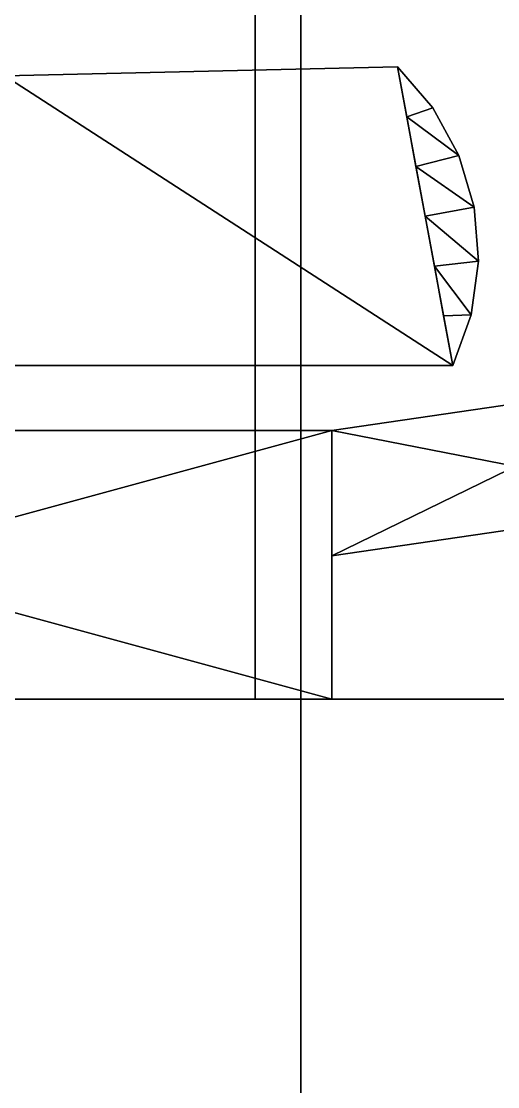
# Model space of a CAD drawing. Extents: x 0 to 2775, y -2341 to 0.
# Drawn here: x 687.74 to 708.64, y -2150 to -2103.27 of the extents above; entities that cross this region are included whole.
import ezdxf

# ---------------------------------------------------------------- set-up
doc = ezdxf.new("R2010")
doc.units = 0
for name, color, linetype in [('LAYER0', 7, 'CONTINUOUS'), ('LAYER135', 253, 'CONTINUOUS'), ('LAYER136', 253, 'CONTINUOUS'), ('LAYER138', 253, 'CONTINUOUS'), ('LAYER139', 253, 'CONTINUOUS'), ('LAYER141', 253, 'CONTINUOUS'), ('LAYER142', 253, 'CONTINUOUS'), ('LAYER144', 253, 'CONTINUOUS'), ('LAYER145', 253, 'CONTINUOUS'), ('LAYER147', 253, 'CONTINUOUS'), ('LAYER148', 253, 'CONTINUOUS'), ('LAYER378', 7, 'CONTINUOUS'), ('LAYER5', 7, 'CONTINUOUS'), ('LAYER54', 7, 'CONTINUOUS'), ('LAYER7', 7, 'CONTINUOUS'), ('LAYER8', 7, 'CONTINUOUS')]:
    doc.layers.add(name, color=color, linetype=linetype)

msp = doc.modelspace()

# ---------------------------------------------------------------- linework, layer by layer
at = {"layer": 'LAYER0', "invisible_edges": 1}
for points in [[(2775, 0), (18, -2341), (18, 0), (2775, 0)], [(18, -2341), (2775, 0), (2775, -2341), (18, -2341)], [(2775, -2341, 5), (18, 0, 5), (18, -2341, 5), (2775, -2341, 5)], [(18, 0, 5), (2775, -2341, 5), (2775, 0, 5), (18, 0, 5)]]:
    msp.add_3dface(points, dxfattribs=at)
at = {"layer": 'LAYER135'}
for points in [[(706.6659, -2118.375, 194.7), (704.2454, -2105.275, 194.7), (687.011, -2105.666, 194.7), (706.6659, -2118.375, 194.7)], [(687.011, -2105.666, 194.7), (704.2454, -2105.275, 194.7), (704.2454, -2105.275, 181.3), (687.011, -2105.666, 194.7)], [(687.011, -2105.666, 181.3), (687.011, -2105.666, 194.7), (704.2454, -2105.275, 181.3), (687.011, -2105.666, 181.3)], [(706.6659, -2118.375, 181.3), (687.011, -2105.666, 181.3), (704.2454, -2105.275, 181.3), (706.6659, -2118.375, 181.3)], [(687.011, -2118.375, 194.7), (706.6659, -2118.375, 194.7), (687.011, -2105.666, 194.7), (687.011, -2118.375, 194.7)], [(687.011, -2118.375, 181.3), (687.011, -2105.666, 181.3), (706.6659, -2118.375, 181.3), (687.011, -2118.375, 181.3)], [(704.2454, -2105.275, 194.7), (705.7975, -2107.07, 194.7), (705.7975, -2107.07, 181.3), (704.2454, -2105.275, 194.7)], [(704.2454, -2105.275, 181.3), (704.2454, -2105.275, 194.7), (705.7975, -2107.07, 181.3), (704.2454, -2105.275, 181.3)], [(704.2454, -2105.275, 194.7), (704.6488, -2107.458, 194.7), (705.7975, -2107.07, 194.7), (704.2454, -2105.275, 194.7)], [(704.2454, -2105.275, 181.3), (705.7975, -2107.07, 181.3), (704.6488, -2107.458, 181.3), (704.2454, -2105.275, 181.3)], [(705.7975, -2107.07, 194.7), (704.6488, -2107.458, 194.7), (706.9369, -2109.152, 194.7), (705.7975, -2107.07, 194.7)], [(705.7975, -2107.07, 181.3), (706.9369, -2109.152, 181.3), (704.6488, -2107.458, 181.3), (705.7975, -2107.07, 181.3)], [(705.7975, -2107.07, 194.7), (706.9369, -2109.152, 194.7), (706.9369, -2109.152, 181.3), (705.7975, -2107.07, 194.7)], [(705.7975, -2107.07, 181.3), (705.7975, -2107.07, 194.7), (706.9369, -2109.152, 181.3), (705.7975, -2107.07, 181.3)], [(704.6488, -2107.458, 194.7), (705.0522, -2109.642, 194.7), (706.9369, -2109.152, 194.7), (704.6488, -2107.458, 194.7)], [(704.6488, -2107.458, 181.3), (706.9369, -2109.152, 181.3), (705.0522, -2109.642, 181.3), (704.6488, -2107.458, 181.3)], [(706.9369, -2109.152, 194.7), (705.0522, -2109.642, 194.7), (707.6127, -2111.426, 194.7), (706.9369, -2109.152, 194.7)], [(706.9369, -2109.152, 181.3), (707.6127, -2111.426, 181.3), (705.0522, -2109.642, 181.3), (706.9369, -2109.152, 181.3)], [(706.9369, -2109.152, 194.7), (707.6127, -2111.426, 194.7), (707.6127, -2111.426, 181.3), (706.9369, -2109.152, 194.7)], [(706.9369, -2109.152, 181.3), (706.9369, -2109.152, 194.7), (707.6127, -2111.426, 181.3), (706.9369, -2109.152, 181.3)], [(705.0522, -2109.642, 194.7), (705.4557, -2111.825, 194.7), (707.6127, -2111.426, 194.7), (705.0522, -2109.642, 194.7)], [(705.0522, -2109.642, 181.3), (707.6127, -2111.426, 181.3), (705.4557, -2111.825, 181.3), (705.0522, -2109.642, 181.3)], [(707.6127, -2111.426, 194.7), (705.4557, -2111.825, 194.7), (707.7944, -2113.792, 194.7), (707.6127, -2111.426, 194.7)], [(707.6127, -2111.426, 181.3), (707.7944, -2113.792, 181.3), (705.4557, -2111.825, 181.3), (707.6127, -2111.426, 181.3)], [(707.6127, -2111.426, 194.7), (707.7944, -2113.792, 194.7), (707.7944, -2113.792, 181.3), (707.6127, -2111.426, 194.7)], [(707.6127, -2111.426, 181.3), (707.6127, -2111.426, 194.7), (707.7944, -2113.792, 181.3), (707.6127, -2111.426, 181.3)], [(705.4557, -2111.825, 194.7), (705.8591, -2114.008, 194.7), (707.7944, -2113.792, 194.7), (705.4557, -2111.825, 194.7)], [(705.4557, -2111.825, 181.3), (707.7944, -2113.792, 181.3), (705.8591, -2114.008, 181.3), (705.4557, -2111.825, 181.3)], [(707.7944, -2113.792, 194.7), (705.8591, -2114.008, 194.7), (707.474, -2116.144, 194.7), (707.7944, -2113.792, 194.7)], [(707.7944, -2113.792, 181.3), (707.474, -2116.144, 181.3), (705.8591, -2114.008, 181.3), (707.7944, -2113.792, 181.3)], [(705.8591, -2114.008, 194.7), (706.2625, -2116.192, 194.7), (707.474, -2116.144, 194.7), (705.8591, -2114.008, 194.7)], [(705.8591, -2114.008, 181.3), (707.474, -2116.144, 181.3), (706.2625, -2116.192, 181.3), (705.8591, -2114.008, 181.3)], [(707.7944, -2113.792, 194.7), (707.474, -2116.144, 194.7), (707.474, -2116.144, 181.3), (707.7944, -2113.792, 194.7)], [(707.7944, -2113.792, 181.3), (707.7944, -2113.792, 194.7), (707.474, -2116.144, 181.3), (707.7944, -2113.792, 181.3)], [(707.474, -2116.144, 194.7), (706.2625, -2116.192, 194.7), (706.6659, -2118.375, 194.7), (707.474, -2116.144, 194.7)], [(707.474, -2116.144, 181.3), (706.6659, -2118.375, 181.3), (706.2625, -2116.192, 181.3), (707.474, -2116.144, 181.3)], [(707.474, -2116.144, 194.7), (706.6659, -2118.375, 194.7), (706.6659, -2118.375, 181.3), (707.474, -2116.144, 194.7)], [(707.474, -2116.144, 181.3), (707.474, -2116.144, 194.7), (706.6659, -2118.375, 181.3), (707.474, -2116.144, 181.3)], [(706.6659, -2118.375, 194.7), (687.011, -2118.375, 181.3), (706.6659, -2118.375, 181.3), (706.6659, -2118.375, 194.7)], [(687.011, -2118.375, 194.7), (687.011, -2118.375, 181.3), (706.6659, -2118.375, 194.7), (687.011, -2118.375, 194.7)]]:
    msp.add_3dface(points, dxfattribs=at)
at = {"layer": 'LAYER136'}
for points in [[(701.3636, -2126.717, 182), (717.4596, -2118.864, 182), (717.4596, -2124.361, 182), (701.3636, -2126.717, 182)], [(701.3636, -2121.22, 182), (717.4596, -2118.864, 182), (701.3636, -2126.717, 182), (701.3636, -2121.22, 182)], [(717.4596, -2118.864, 194), (701.3636, -2121.22, 194), (717.4596, -2124.361, 194), (717.4596, -2118.864, 194)], [(701.3636, -2121.22, 182), (717.4596, -2118.864, 194), (717.4596, -2118.864, 182), (701.3636, -2121.22, 182)], [(701.3636, -2121.22, 194), (717.4596, -2118.864, 194), (701.3636, -2121.22, 182), (701.3636, -2121.22, 194)], [(658.1428, -2133, 182), (701.3636, -2121.22, 182), (701.3636, -2133, 182), (658.1428, -2133, 182)], [(658.1428, -2121.22, 182), (701.3636, -2121.22, 182), (658.1428, -2133, 182), (658.1428, -2121.22, 182)], [(701.3636, -2133, 194), (658.1428, -2121.22, 194), (658.1428, -2133, 194), (701.3636, -2133, 194)], [(701.3636, -2121.22, 194), (658.1428, -2121.22, 194), (701.3636, -2133, 194), (701.3636, -2121.22, 194)], [(658.1428, -2121.22, 182), (701.3636, -2121.22, 194), (701.3636, -2121.22, 182), (658.1428, -2121.22, 182)], [(658.1428, -2121.22, 194), (701.3636, -2121.22, 194), (658.1428, -2121.22, 182), (658.1428, -2121.22, 194)], [(717.4596, -2124.361, 194), (701.3636, -2121.22, 194), (701.3636, -2126.717, 194), (717.4596, -2124.361, 194)]]:
    msp.add_3dface(points, dxfattribs=at)
at = {"layer": 'LAYER138'}
for points in [[(706.6659, -2118.375, 738.2), (704.2454, -2105.275, 738.2), (687.011, -2105.666, 738.2), (706.6659, -2118.375, 738.2)], [(687.011, -2105.666, 738.2), (704.2454, -2105.275, 738.2), (704.2454, -2105.275, 724.8), (687.011, -2105.666, 738.2)], [(687.011, -2105.666, 724.8), (687.011, -2105.666, 738.2), (704.2454, -2105.275, 724.8), (687.011, -2105.666, 724.8)], [(706.6659, -2118.375, 724.8), (687.011, -2105.666, 724.8), (704.2454, -2105.275, 724.8), (706.6659, -2118.375, 724.8)], [(687.011, -2118.375, 738.2), (706.6659, -2118.375, 738.2), (687.011, -2105.666, 738.2), (687.011, -2118.375, 738.2)], [(687.011, -2118.375, 724.8), (687.011, -2105.666, 724.8), (706.6659, -2118.375, 724.8), (687.011, -2118.375, 724.8)], [(704.2454, -2105.275, 738.2), (705.7975, -2107.07, 738.2), (705.7975, -2107.07, 724.8), (704.2454, -2105.275, 738.2)], [(704.2454, -2105.275, 724.8), (704.2454, -2105.275, 738.2), (705.7975, -2107.07, 724.8), (704.2454, -2105.275, 724.8)], [(704.2454, -2105.275, 738.2), (704.6488, -2107.458, 738.2), (705.7975, -2107.07, 738.2), (704.2454, -2105.275, 738.2)], [(704.2454, -2105.275, 724.8), (705.7975, -2107.07, 724.8), (704.6488, -2107.458, 724.8), (704.2454, -2105.275, 724.8)], [(705.7975, -2107.07, 738.2), (704.6488, -2107.458, 738.2), (706.9369, -2109.152, 738.2), (705.7975, -2107.07, 738.2)], [(705.7975, -2107.07, 724.8), (706.9369, -2109.152, 724.8), (704.6488, -2107.458, 724.8), (705.7975, -2107.07, 724.8)], [(705.7975, -2107.07, 738.2), (706.9369, -2109.152, 738.2), (706.9369, -2109.152, 724.8), (705.7975, -2107.07, 738.2)], [(705.7975, -2107.07, 724.8), (705.7975, -2107.07, 738.2), (706.9369, -2109.152, 724.8), (705.7975, -2107.07, 724.8)], [(704.6488, -2107.458, 738.2), (705.0522, -2109.642, 738.2), (706.9369, -2109.152, 738.2), (704.6488, -2107.458, 738.2)], [(704.6488, -2107.458, 724.8), (706.9369, -2109.152, 724.8), (705.0522, -2109.642, 724.8), (704.6488, -2107.458, 724.8)], [(706.9369, -2109.152, 738.2), (705.0522, -2109.642, 738.2), (707.6127, -2111.426, 738.2), (706.9369, -2109.152, 738.2)], [(706.9369, -2109.152, 724.8), (707.6127, -2111.426, 724.8), (705.0522, -2109.642, 724.8), (706.9369, -2109.152, 724.8)], [(706.9369, -2109.152, 738.2), (707.6127, -2111.426, 738.2), (707.6127, -2111.426, 724.8), (706.9369, -2109.152, 738.2)], [(706.9369, -2109.152, 724.8), (706.9369, -2109.152, 738.2), (707.6127, -2111.426, 724.8), (706.9369, -2109.152, 724.8)], [(705.0522, -2109.642, 738.2), (705.4557, -2111.825, 738.2), (707.6127, -2111.426, 738.2), (705.0522, -2109.642, 738.2)], [(705.0522, -2109.642, 724.8), (707.6127, -2111.426, 724.8), (705.4557, -2111.825, 724.8), (705.0522, -2109.642, 724.8)], [(707.6127, -2111.426, 738.2), (705.4557, -2111.825, 738.2), (707.7944, -2113.792, 738.2), (707.6127, -2111.426, 738.2)], [(707.6127, -2111.426, 724.8), (707.7944, -2113.792, 724.8), (705.4557, -2111.825, 724.8), (707.6127, -2111.426, 724.8)], [(707.6127, -2111.426, 738.2), (707.7944, -2113.792, 738.2), (707.7944, -2113.792, 724.8), (707.6127, -2111.426, 738.2)], [(707.6127, -2111.426, 724.8), (707.6127, -2111.426, 738.2), (707.7944, -2113.792, 724.8), (707.6127, -2111.426, 724.8)], [(705.4557, -2111.825, 738.2), (705.8591, -2114.008, 738.2), (707.7944, -2113.792, 738.2), (705.4557, -2111.825, 738.2)], [(705.4557, -2111.825, 724.8), (707.7944, -2113.792, 724.8), (705.8591, -2114.008, 724.8), (705.4557, -2111.825, 724.8)], [(707.7944, -2113.792, 738.2), (705.8591, -2114.008, 738.2), (707.474, -2116.144, 738.2), (707.7944, -2113.792, 738.2)], [(707.7944, -2113.792, 724.8), (707.474, -2116.144, 724.8), (705.8591, -2114.008, 724.8), (707.7944, -2113.792, 724.8)], [(705.8591, -2114.008, 738.2), (706.2625, -2116.192, 738.2), (707.474, -2116.144, 738.2), (705.8591, -2114.008, 738.2)], [(705.8591, -2114.008, 724.8), (707.474, -2116.144, 724.8), (706.2625, -2116.192, 724.8), (705.8591, -2114.008, 724.8)], [(707.7944, -2113.792, 738.2), (707.474, -2116.144, 738.2), (707.474, -2116.144, 724.8), (707.7944, -2113.792, 738.2)], [(707.7944, -2113.792, 724.8), (707.7944, -2113.792, 738.2), (707.474, -2116.144, 724.8), (707.7944, -2113.792, 724.8)], [(707.474, -2116.144, 738.2), (706.2625, -2116.192, 738.2), (706.6659, -2118.375, 738.2), (707.474, -2116.144, 738.2)], [(707.474, -2116.144, 724.8), (706.6659, -2118.375, 724.8), (706.2625, -2116.192, 724.8), (707.474, -2116.144, 724.8)], [(707.474, -2116.144, 738.2), (706.6659, -2118.375, 738.2), (706.6659, -2118.375, 724.8), (707.474, -2116.144, 738.2)], [(707.474, -2116.144, 724.8), (707.474, -2116.144, 738.2), (706.6659, -2118.375, 724.8), (707.474, -2116.144, 724.8)], [(706.6659, -2118.375, 738.2), (687.011, -2118.375, 724.8), (706.6659, -2118.375, 724.8), (706.6659, -2118.375, 738.2)], [(687.011, -2118.375, 738.2), (687.011, -2118.375, 724.8), (706.6659, -2118.375, 738.2), (687.011, -2118.375, 738.2)]]:
    msp.add_3dface(points, dxfattribs=at)
at = {"layer": 'LAYER139'}
for points in [[(701.3636, -2126.717, 725.5), (717.4596, -2118.864, 725.5), (717.4596, -2124.361, 725.5), (701.3636, -2126.717, 725.5)], [(701.3636, -2121.22, 725.5), (717.4596, -2118.864, 725.5), (701.3636, -2126.717, 725.5), (701.3636, -2121.22, 725.5)], [(717.4596, -2118.864, 737.5), (701.3636, -2121.22, 737.5), (717.4596, -2124.361, 737.5), (717.4596, -2118.864, 737.5)], [(701.3636, -2121.22, 725.5), (717.4596, -2118.864, 737.5), (717.4596, -2118.864, 725.5), (701.3636, -2121.22, 725.5)], [(701.3636, -2121.22, 737.5), (717.4596, -2118.864, 737.5), (701.3636, -2121.22, 725.5), (701.3636, -2121.22, 737.5)], [(658.1428, -2133, 725.5), (701.3636, -2121.22, 725.5), (701.3636, -2133, 725.5), (658.1428, -2133, 725.5)], [(658.1428, -2121.22, 725.5), (701.3636, -2121.22, 725.5), (658.1428, -2133, 725.5), (658.1428, -2121.22, 725.5)], [(701.3636, -2133, 737.5), (658.1428, -2121.22, 737.5), (658.1428, -2133, 737.5), (701.3636, -2133, 737.5)], [(701.3636, -2121.22, 737.5), (658.1428, -2121.22, 737.5), (701.3636, -2133, 737.5), (701.3636, -2121.22, 737.5)], [(658.1428, -2121.22, 725.5), (701.3636, -2121.22, 737.5), (701.3636, -2121.22, 725.5), (658.1428, -2121.22, 725.5)], [(658.1428, -2121.22, 737.5), (701.3636, -2121.22, 737.5), (658.1428, -2121.22, 725.5), (658.1428, -2121.22, 737.5)], [(717.4596, -2124.361, 737.5), (701.3636, -2121.22, 737.5), (701.3636, -2126.717, 737.5), (717.4596, -2124.361, 737.5)]]:
    msp.add_3dface(points, dxfattribs=at)
at = {"layer": 'LAYER141'}
for points in [[(706.6659, -2118.375, 1281.7), (704.2454, -2105.275, 1281.7), (687.011, -2105.666, 1281.7), (706.6659, -2118.375, 1281.7)], [(687.011, -2105.666, 1281.7), (704.2454, -2105.275, 1281.7), (704.2454, -2105.275, 1268.3), (687.011, -2105.666, 1281.7)], [(687.011, -2105.666, 1268.3), (687.011, -2105.666, 1281.7), (704.2454, -2105.275, 1268.3), (687.011, -2105.666, 1268.3)], [(706.6659, -2118.375, 1268.3), (687.011, -2105.666, 1268.3), (704.2454, -2105.275, 1268.3), (706.6659, -2118.375, 1268.3)], [(687.011, -2118.375, 1281.7), (706.6659, -2118.375, 1281.7), (687.011, -2105.666, 1281.7), (687.011, -2118.375, 1281.7)], [(687.011, -2118.375, 1268.3), (687.011, -2105.666, 1268.3), (706.6659, -2118.375, 1268.3), (687.011, -2118.375, 1268.3)], [(704.2454, -2105.275, 1281.7), (705.7975, -2107.07, 1281.7), (705.7975, -2107.07, 1268.3), (704.2454, -2105.275, 1281.7)], [(704.2454, -2105.275, 1268.3), (704.2454, -2105.275, 1281.7), (705.7975, -2107.07, 1268.3), (704.2454, -2105.275, 1268.3)], [(704.2454, -2105.275, 1281.7), (704.6488, -2107.458, 1281.7), (705.7975, -2107.07, 1281.7), (704.2454, -2105.275, 1281.7)], [(704.2454, -2105.275, 1268.3), (705.7975, -2107.07, 1268.3), (704.6488, -2107.458, 1268.3), (704.2454, -2105.275, 1268.3)], [(705.7975, -2107.07, 1281.7), (704.6488, -2107.458, 1281.7), (706.9369, -2109.152, 1281.7), (705.7975, -2107.07, 1281.7)], [(705.7975, -2107.07, 1268.3), (706.9369, -2109.152, 1268.3), (704.6488, -2107.458, 1268.3), (705.7975, -2107.07, 1268.3)], [(705.7975, -2107.07, 1281.7), (706.9369, -2109.152, 1281.7), (706.9369, -2109.152, 1268.3), (705.7975, -2107.07, 1281.7)], [(705.7975, -2107.07, 1268.3), (705.7975, -2107.07, 1281.7), (706.9369, -2109.152, 1268.3), (705.7975, -2107.07, 1268.3)], [(704.6488, -2107.458, 1281.7), (705.0522, -2109.642, 1281.7), (706.9369, -2109.152, 1281.7), (704.6488, -2107.458, 1281.7)], [(704.6488, -2107.458, 1268.3), (706.9369, -2109.152, 1268.3), (705.0522, -2109.642, 1268.3), (704.6488, -2107.458, 1268.3)], [(706.9369, -2109.152, 1281.7), (705.0522, -2109.642, 1281.7), (707.6127, -2111.426, 1281.7), (706.9369, -2109.152, 1281.7)], [(706.9369, -2109.152, 1268.3), (707.6127, -2111.426, 1268.3), (705.0522, -2109.642, 1268.3), (706.9369, -2109.152, 1268.3)], [(706.9369, -2109.152, 1281.7), (707.6127, -2111.426, 1281.7), (707.6127, -2111.426, 1268.3), (706.9369, -2109.152, 1281.7)], [(706.9369, -2109.152, 1268.3), (706.9369, -2109.152, 1281.7), (707.6127, -2111.426, 1268.3), (706.9369, -2109.152, 1268.3)], [(705.0522, -2109.642, 1281.7), (705.4557, -2111.825, 1281.7), (707.6127, -2111.426, 1281.7), (705.0522, -2109.642, 1281.7)], [(705.0522, -2109.642, 1268.3), (707.6127, -2111.426, 1268.3), (705.4557, -2111.825, 1268.3), (705.0522, -2109.642, 1268.3)], [(707.6127, -2111.426, 1281.7), (705.4557, -2111.825, 1281.7), (707.7944, -2113.792, 1281.7), (707.6127, -2111.426, 1281.7)], [(707.6127, -2111.426, 1268.3), (707.7944, -2113.792, 1268.3), (705.4557, -2111.825, 1268.3), (707.6127, -2111.426, 1268.3)], [(707.6127, -2111.426, 1281.7), (707.7944, -2113.792, 1281.7), (707.7944, -2113.792, 1268.3), (707.6127, -2111.426, 1281.7)], [(707.6127, -2111.426, 1268.3), (707.6127, -2111.426, 1281.7), (707.7944, -2113.792, 1268.3), (707.6127, -2111.426, 1268.3)], [(705.4557, -2111.825, 1281.7), (705.8591, -2114.008, 1281.7), (707.7944, -2113.792, 1281.7), (705.4557, -2111.825, 1281.7)], [(705.4557, -2111.825, 1268.3), (707.7944, -2113.792, 1268.3), (705.8591, -2114.008, 1268.3), (705.4557, -2111.825, 1268.3)], [(707.7944, -2113.792, 1281.7), (705.8591, -2114.008, 1281.7), (707.474, -2116.144, 1281.7), (707.7944, -2113.792, 1281.7)], [(707.7944, -2113.792, 1268.3), (707.474, -2116.144, 1268.3), (705.8591, -2114.008, 1268.3), (707.7944, -2113.792, 1268.3)], [(705.8591, -2114.008, 1281.7), (706.2625, -2116.192, 1281.7), (707.474, -2116.144, 1281.7), (705.8591, -2114.008, 1281.7)], [(705.8591, -2114.008, 1268.3), (707.474, -2116.144, 1268.3), (706.2625, -2116.192, 1268.3), (705.8591, -2114.008, 1268.3)], [(707.7944, -2113.792, 1281.7), (707.474, -2116.144, 1281.7), (707.474, -2116.144, 1268.3), (707.7944, -2113.792, 1281.7)], [(707.7944, -2113.792, 1268.3), (707.7944, -2113.792, 1281.7), (707.474, -2116.144, 1268.3), (707.7944, -2113.792, 1268.3)], [(707.474, -2116.144, 1281.7), (706.2625, -2116.192, 1281.7), (706.6659, -2118.375, 1281.7), (707.474, -2116.144, 1281.7)], [(707.474, -2116.144, 1268.3), (706.6659, -2118.375, 1268.3), (706.2625, -2116.192, 1268.3), (707.474, -2116.144, 1268.3)], [(707.474, -2116.144, 1281.7), (706.6659, -2118.375, 1281.7), (706.6659, -2118.375, 1268.3), (707.474, -2116.144, 1281.7)], [(707.474, -2116.144, 1268.3), (707.474, -2116.144, 1281.7), (706.6659, -2118.375, 1268.3), (707.474, -2116.144, 1268.3)], [(706.6659, -2118.375, 1281.7), (687.011, -2118.375, 1268.3), (706.6659, -2118.375, 1268.3), (706.6659, -2118.375, 1281.7)], [(687.011, -2118.375, 1281.7), (687.011, -2118.375, 1268.3), (706.6659, -2118.375, 1281.7), (687.011, -2118.375, 1281.7)]]:
    msp.add_3dface(points, dxfattribs=at)
at = {"layer": 'LAYER142'}
for points in [[(701.3636, -2126.717, 1269), (717.4596, -2118.864, 1269), (717.4596, -2124.361, 1269), (701.3636, -2126.717, 1269)], [(701.3636, -2121.22, 1269), (717.4596, -2118.864, 1269), (701.3636, -2126.717, 1269), (701.3636, -2121.22, 1269)], [(717.4596, -2118.864, 1281), (701.3636, -2121.22, 1281), (717.4596, -2124.361, 1281), (717.4596, -2118.864, 1281)], [(701.3636, -2121.22, 1269), (717.4596, -2118.864, 1281), (717.4596, -2118.864, 1269), (701.3636, -2121.22, 1269)], [(701.3636, -2121.22, 1281), (717.4596, -2118.864, 1281), (701.3636, -2121.22, 1269), (701.3636, -2121.22, 1281)], [(658.1428, -2133, 1269), (701.3636, -2121.22, 1269), (701.3636, -2133, 1269), (658.1428, -2133, 1269)], [(658.1428, -2121.22, 1269), (701.3636, -2121.22, 1269), (658.1428, -2133, 1269), (658.1428, -2121.22, 1269)], [(701.3636, -2133, 1281), (658.1428, -2121.22, 1281), (658.1428, -2133, 1281), (701.3636, -2133, 1281)], [(701.3636, -2121.22, 1281), (658.1428, -2121.22, 1281), (701.3636, -2133, 1281), (701.3636, -2121.22, 1281)], [(658.1428, -2121.22, 1269), (701.3636, -2121.22, 1281), (701.3636, -2121.22, 1269), (658.1428, -2121.22, 1269)], [(658.1428, -2121.22, 1281), (701.3636, -2121.22, 1281), (658.1428, -2121.22, 1269), (658.1428, -2121.22, 1281)], [(717.4596, -2124.361, 1281), (701.3636, -2121.22, 1281), (701.3636, -2126.717, 1281), (717.4596, -2124.361, 1281)]]:
    msp.add_3dface(points, dxfattribs=at)
at = {"layer": 'LAYER144'}
for points in [[(706.6659, -2118.375, 1825.2), (704.2454, -2105.275, 1825.2), (687.011, -2105.666, 1825.2), (706.6659, -2118.375, 1825.2)], [(687.011, -2105.666, 1825.2), (704.2454, -2105.275, 1825.2), (704.2454, -2105.275, 1811.8), (687.011, -2105.666, 1825.2)], [(687.011, -2105.666, 1811.8), (687.011, -2105.666, 1825.2), (704.2454, -2105.275, 1811.8), (687.011, -2105.666, 1811.8)], [(706.6659, -2118.375, 1811.8), (687.011, -2105.666, 1811.8), (704.2454, -2105.275, 1811.8), (706.6659, -2118.375, 1811.8)], [(687.011, -2118.375, 1825.2), (706.6659, -2118.375, 1825.2), (687.011, -2105.666, 1825.2), (687.011, -2118.375, 1825.2)], [(687.011, -2118.375, 1811.8), (687.011, -2105.666, 1811.8), (706.6659, -2118.375, 1811.8), (687.011, -2118.375, 1811.8)], [(704.2454, -2105.275, 1825.2), (705.7975, -2107.07, 1825.2), (705.7975, -2107.07, 1811.8), (704.2454, -2105.275, 1825.2)], [(704.2454, -2105.275, 1811.8), (704.2454, -2105.275, 1825.2), (705.7975, -2107.07, 1811.8), (704.2454, -2105.275, 1811.8)], [(704.2454, -2105.275, 1825.2), (704.6488, -2107.458, 1825.2), (705.7975, -2107.07, 1825.2), (704.2454, -2105.275, 1825.2)], [(704.2454, -2105.275, 1811.8), (705.7975, -2107.07, 1811.8), (704.6488, -2107.458, 1811.8), (704.2454, -2105.275, 1811.8)], [(705.7975, -2107.07, 1825.2), (704.6488, -2107.458, 1825.2), (706.9369, -2109.152, 1825.2), (705.7975, -2107.07, 1825.2)], [(705.7975, -2107.07, 1811.8), (706.9369, -2109.152, 1811.8), (704.6488, -2107.458, 1811.8), (705.7975, -2107.07, 1811.8)], [(705.7975, -2107.07, 1825.2), (706.9369, -2109.152, 1825.2), (706.9369, -2109.152, 1811.8), (705.7975, -2107.07, 1825.2)], [(705.7975, -2107.07, 1811.8), (705.7975, -2107.07, 1825.2), (706.9369, -2109.152, 1811.8), (705.7975, -2107.07, 1811.8)], [(704.6488, -2107.458, 1825.2), (705.0522, -2109.642, 1825.2), (706.9369, -2109.152, 1825.2), (704.6488, -2107.458, 1825.2)], [(704.6488, -2107.458, 1811.8), (706.9369, -2109.152, 1811.8), (705.0522, -2109.642, 1811.8), (704.6488, -2107.458, 1811.8)], [(706.9369, -2109.152, 1825.2), (705.0522, -2109.642, 1825.2), (707.6127, -2111.426, 1825.2), (706.9369, -2109.152, 1825.2)], [(706.9369, -2109.152, 1811.8), (707.6127, -2111.426, 1811.8), (705.0522, -2109.642, 1811.8), (706.9369, -2109.152, 1811.8)], [(706.9369, -2109.152, 1825.2), (707.6127, -2111.426, 1825.2), (707.6127, -2111.426, 1811.8), (706.9369, -2109.152, 1825.2)], [(706.9369, -2109.152, 1811.8), (706.9369, -2109.152, 1825.2), (707.6127, -2111.426, 1811.8), (706.9369, -2109.152, 1811.8)], [(705.0522, -2109.642, 1825.2), (705.4557, -2111.825, 1825.2), (707.6127, -2111.426, 1825.2), (705.0522, -2109.642, 1825.2)], [(705.0522, -2109.642, 1811.8), (707.6127, -2111.426, 1811.8), (705.4557, -2111.825, 1811.8), (705.0522, -2109.642, 1811.8)], [(707.6127, -2111.426, 1825.2), (705.4557, -2111.825, 1825.2), (707.7944, -2113.792, 1825.2), (707.6127, -2111.426, 1825.2)], [(707.6127, -2111.426, 1811.8), (707.7944, -2113.792, 1811.8), (705.4557, -2111.825, 1811.8), (707.6127, -2111.426, 1811.8)], [(707.6127, -2111.426, 1825.2), (707.7944, -2113.792, 1825.2), (707.7944, -2113.792, 1811.8), (707.6127, -2111.426, 1825.2)], [(707.6127, -2111.426, 1811.8), (707.6127, -2111.426, 1825.2), (707.7944, -2113.792, 1811.8), (707.6127, -2111.426, 1811.8)], [(705.4557, -2111.825, 1825.2), (705.8591, -2114.008, 1825.2), (707.7944, -2113.792, 1825.2), (705.4557, -2111.825, 1825.2)], [(705.4557, -2111.825, 1811.8), (707.7944, -2113.792, 1811.8), (705.8591, -2114.008, 1811.8), (705.4557, -2111.825, 1811.8)], [(707.7944, -2113.792, 1825.2), (705.8591, -2114.008, 1825.2), (707.474, -2116.144, 1825.2), (707.7944, -2113.792, 1825.2)], [(707.7944, -2113.792, 1811.8), (707.474, -2116.144, 1811.8), (705.8591, -2114.008, 1811.8), (707.7944, -2113.792, 1811.8)], [(705.8591, -2114.008, 1825.2), (706.2625, -2116.192, 1825.2), (707.474, -2116.144, 1825.2), (705.8591, -2114.008, 1825.2)], [(705.8591, -2114.008, 1811.8), (707.474, -2116.144, 1811.8), (706.2625, -2116.192, 1811.8), (705.8591, -2114.008, 1811.8)], [(707.7944, -2113.792, 1825.2), (707.474, -2116.144, 1825.2), (707.474, -2116.144, 1811.8), (707.7944, -2113.792, 1825.2)], [(707.7944, -2113.792, 1811.8), (707.7944, -2113.792, 1825.2), (707.474, -2116.144, 1811.8), (707.7944, -2113.792, 1811.8)], [(707.474, -2116.144, 1825.2), (706.2625, -2116.192, 1825.2), (706.6659, -2118.375, 1825.2), (707.474, -2116.144, 1825.2)], [(707.474, -2116.144, 1811.8), (706.6659, -2118.375, 1811.8), (706.2625, -2116.192, 1811.8), (707.474, -2116.144, 1811.8)], [(707.474, -2116.144, 1825.2), (706.6659, -2118.375, 1825.2), (706.6659, -2118.375, 1811.8), (707.474, -2116.144, 1825.2)], [(707.474, -2116.144, 1811.8), (707.474, -2116.144, 1825.2), (706.6659, -2118.375, 1811.8), (707.474, -2116.144, 1811.8)], [(706.6659, -2118.375, 1825.2), (687.011, -2118.375, 1811.8), (706.6659, -2118.375, 1811.8), (706.6659, -2118.375, 1825.2)], [(687.011, -2118.375, 1825.2), (687.011, -2118.375, 1811.8), (706.6659, -2118.375, 1825.2), (687.011, -2118.375, 1825.2)]]:
    msp.add_3dface(points, dxfattribs=at)
at = {"layer": 'LAYER145'}
for points in [[(701.3636, -2126.717, 1812.5), (717.4596, -2118.864, 1812.5), (717.4596, -2124.361, 1812.5), (701.3636, -2126.717, 1812.5)], [(701.3636, -2121.22, 1812.5), (717.4596, -2118.864, 1812.5), (701.3636, -2126.717, 1812.5), (701.3636, -2121.22, 1812.5)], [(717.4596, -2118.864, 1824.5), (701.3636, -2121.22, 1824.5), (717.4596, -2124.361, 1824.5), (717.4596, -2118.864, 1824.5)], [(701.3636, -2121.22, 1812.5), (717.4596, -2118.864, 1824.5), (717.4596, -2118.864, 1812.5), (701.3636, -2121.22, 1812.5)], [(701.3636, -2121.22, 1824.5), (717.4596, -2118.864, 1824.5), (701.3636, -2121.22, 1812.5), (701.3636, -2121.22, 1824.5)], [(658.1428, -2133, 1812.5), (701.3636, -2121.22, 1812.5), (701.3636, -2133, 1812.5), (658.1428, -2133, 1812.5)], [(658.1428, -2121.22, 1812.5), (701.3636, -2121.22, 1812.5), (658.1428, -2133, 1812.5), (658.1428, -2121.22, 1812.5)], [(701.3636, -2133, 1824.5), (658.1428, -2121.22, 1824.5), (658.1428, -2133, 1824.5), (701.3636, -2133, 1824.5)], [(701.3636, -2121.22, 1824.5), (658.1428, -2121.22, 1824.5), (701.3636, -2133, 1824.5), (701.3636, -2121.22, 1824.5)], [(658.1428, -2121.22, 1812.5), (701.3636, -2121.22, 1824.5), (701.3636, -2121.22, 1812.5), (658.1428, -2121.22, 1812.5)], [(658.1428, -2121.22, 1824.5), (701.3636, -2121.22, 1824.5), (658.1428, -2121.22, 1812.5), (658.1428, -2121.22, 1824.5)], [(717.4596, -2124.361, 1824.5), (701.3636, -2121.22, 1824.5), (701.3636, -2126.717, 1824.5), (717.4596, -2124.361, 1824.5)]]:
    msp.add_3dface(points, dxfattribs=at)
at = {"layer": 'LAYER147'}
for points in [[(706.6659, -2118.375, 2368.7), (704.2454, -2105.275, 2368.7), (687.011, -2105.666, 2368.7), (706.6659, -2118.375, 2368.7)], [(687.011, -2105.666, 2368.7), (704.2454, -2105.275, 2368.7), (704.2454, -2105.275, 2355.3), (687.011, -2105.666, 2368.7)], [(687.011, -2105.666, 2355.3), (687.011, -2105.666, 2368.7), (704.2454, -2105.275, 2355.3), (687.011, -2105.666, 2355.3)], [(706.6659, -2118.375, 2355.3), (687.011, -2105.666, 2355.3), (704.2454, -2105.275, 2355.3), (706.6659, -2118.375, 2355.3)], [(687.011, -2118.375, 2368.7), (706.6659, -2118.375, 2368.7), (687.011, -2105.666, 2368.7), (687.011, -2118.375, 2368.7)], [(687.011, -2118.375, 2355.3), (687.011, -2105.666, 2355.3), (706.6659, -2118.375, 2355.3), (687.011, -2118.375, 2355.3)], [(704.2454, -2105.275, 2368.7), (705.7975, -2107.07, 2368.7), (705.7975, -2107.07, 2355.3), (704.2454, -2105.275, 2368.7)], [(704.2454, -2105.275, 2355.3), (704.2454, -2105.275, 2368.7), (705.7975, -2107.07, 2355.3), (704.2454, -2105.275, 2355.3)], [(704.2454, -2105.275, 2368.7), (704.6488, -2107.458, 2368.7), (705.7975, -2107.07, 2368.7), (704.2454, -2105.275, 2368.7)], [(704.2454, -2105.275, 2355.3), (705.7975, -2107.07, 2355.3), (704.6488, -2107.458, 2355.3), (704.2454, -2105.275, 2355.3)], [(705.7975, -2107.07, 2368.7), (704.6488, -2107.458, 2368.7), (706.9369, -2109.152, 2368.7), (705.7975, -2107.07, 2368.7)], [(705.7975, -2107.07, 2355.3), (706.9369, -2109.152, 2355.3), (704.6488, -2107.458, 2355.3), (705.7975, -2107.07, 2355.3)], [(705.7975, -2107.07, 2368.7), (706.9369, -2109.152, 2368.7), (706.9369, -2109.152, 2355.3), (705.7975, -2107.07, 2368.7)], [(705.7975, -2107.07, 2355.3), (705.7975, -2107.07, 2368.7), (706.9369, -2109.152, 2355.3), (705.7975, -2107.07, 2355.3)], [(704.6488, -2107.458, 2368.7), (705.0522, -2109.642, 2368.7), (706.9369, -2109.152, 2368.7), (704.6488, -2107.458, 2368.7)], [(704.6488, -2107.458, 2355.3), (706.9369, -2109.152, 2355.3), (705.0522, -2109.642, 2355.3), (704.6488, -2107.458, 2355.3)], [(706.9369, -2109.152, 2368.7), (705.0522, -2109.642, 2368.7), (707.6127, -2111.426, 2368.7), (706.9369, -2109.152, 2368.7)], [(706.9369, -2109.152, 2355.3), (707.6127, -2111.426, 2355.3), (705.0522, -2109.642, 2355.3), (706.9369, -2109.152, 2355.3)], [(706.9369, -2109.152, 2368.7), (707.6127, -2111.426, 2368.7), (707.6127, -2111.426, 2355.3), (706.9369, -2109.152, 2368.7)], [(706.9369, -2109.152, 2355.3), (706.9369, -2109.152, 2368.7), (707.6127, -2111.426, 2355.3), (706.9369, -2109.152, 2355.3)], [(705.0522, -2109.642, 2368.7), (705.4557, -2111.825, 2368.7), (707.6127, -2111.426, 2368.7), (705.0522, -2109.642, 2368.7)], [(705.0522, -2109.642, 2355.3), (707.6127, -2111.426, 2355.3), (705.4557, -2111.825, 2355.3), (705.0522, -2109.642, 2355.3)], [(707.6127, -2111.426, 2368.7), (705.4557, -2111.825, 2368.7), (707.7944, -2113.792, 2368.7), (707.6127, -2111.426, 2368.7)], [(707.6127, -2111.426, 2355.3), (707.7944, -2113.792, 2355.3), (705.4557, -2111.825, 2355.3), (707.6127, -2111.426, 2355.3)], [(707.6127, -2111.426, 2368.7), (707.7944, -2113.792, 2368.7), (707.7944, -2113.792, 2355.3), (707.6127, -2111.426, 2368.7)], [(707.6127, -2111.426, 2355.3), (707.6127, -2111.426, 2368.7), (707.7944, -2113.792, 2355.3), (707.6127, -2111.426, 2355.3)], [(705.4557, -2111.825, 2368.7), (705.8591, -2114.008, 2368.7), (707.7944, -2113.792, 2368.7), (705.4557, -2111.825, 2368.7)], [(705.4557, -2111.825, 2355.3), (707.7944, -2113.792, 2355.3), (705.8591, -2114.008, 2355.3), (705.4557, -2111.825, 2355.3)], [(707.7944, -2113.792, 2368.7), (705.8591, -2114.008, 2368.7), (707.474, -2116.144, 2368.7), (707.7944, -2113.792, 2368.7)], [(707.7944, -2113.792, 2355.3), (707.474, -2116.144, 2355.3), (705.8591, -2114.008, 2355.3), (707.7944, -2113.792, 2355.3)], [(705.8591, -2114.008, 2368.7), (706.2625, -2116.192, 2368.7), (707.474, -2116.144, 2368.7), (705.8591, -2114.008, 2368.7)], [(705.8591, -2114.008, 2355.3), (707.474, -2116.144, 2355.3), (706.2625, -2116.192, 2355.3), (705.8591, -2114.008, 2355.3)], [(707.7944, -2113.792, 2368.7), (707.474, -2116.144, 2368.7), (707.474, -2116.144, 2355.3), (707.7944, -2113.792, 2368.7)], [(707.7944, -2113.792, 2355.3), (707.7944, -2113.792, 2368.7), (707.474, -2116.144, 2355.3), (707.7944, -2113.792, 2355.3)], [(707.474, -2116.144, 2368.7), (706.2625, -2116.192, 2368.7), (706.6659, -2118.375, 2368.7), (707.474, -2116.144, 2368.7)], [(707.474, -2116.144, 2355.3), (706.6659, -2118.375, 2355.3), (706.2625, -2116.192, 2355.3), (707.474, -2116.144, 2355.3)], [(707.474, -2116.144, 2368.7), (706.6659, -2118.375, 2368.7), (706.6659, -2118.375, 2355.3), (707.474, -2116.144, 2368.7)], [(707.474, -2116.144, 2355.3), (707.474, -2116.144, 2368.7), (706.6659, -2118.375, 2355.3), (707.474, -2116.144, 2355.3)], [(706.6659, -2118.375, 2368.7), (687.011, -2118.375, 2355.3), (706.6659, -2118.375, 2355.3), (706.6659, -2118.375, 2368.7)], [(687.011, -2118.375, 2368.7), (687.011, -2118.375, 2355.3), (706.6659, -2118.375, 2368.7), (687.011, -2118.375, 2368.7)]]:
    msp.add_3dface(points, dxfattribs=at)
at = {"layer": 'LAYER148'}
for points in [[(701.3636, -2126.717, 2356), (717.4596, -2118.864, 2356), (717.4596, -2124.361, 2356), (701.3636, -2126.717, 2356)], [(701.3636, -2121.22, 2356), (717.4596, -2118.864, 2356), (701.3636, -2126.717, 2356), (701.3636, -2121.22, 2356)], [(717.4596, -2118.864, 2368), (701.3636, -2121.22, 2368), (717.4596, -2124.361, 2368), (717.4596, -2118.864, 2368)], [(701.3636, -2121.22, 2356), (717.4596, -2118.864, 2368), (717.4596, -2118.864, 2356), (701.3636, -2121.22, 2356)], [(701.3636, -2121.22, 2368), (717.4596, -2118.864, 2368), (701.3636, -2121.22, 2356), (701.3636, -2121.22, 2368)], [(658.1428, -2133, 2356), (701.3636, -2121.22, 2356), (701.3636, -2133, 2356), (658.1428, -2133, 2356)], [(658.1428, -2121.22, 2356), (701.3636, -2121.22, 2356), (658.1428, -2133, 2356), (658.1428, -2121.22, 2356)], [(701.3636, -2133, 2368), (658.1428, -2121.22, 2368), (658.1428, -2133, 2368), (701.3636, -2133, 2368)], [(701.3636, -2121.22, 2368), (658.1428, -2121.22, 2368), (701.3636, -2133, 2368), (701.3636, -2121.22, 2368)], [(658.1428, -2121.22, 2356), (701.3636, -2121.22, 2368), (701.3636, -2121.22, 2356), (658.1428, -2121.22, 2356)], [(658.1428, -2121.22, 2368), (701.3636, -2121.22, 2368), (658.1428, -2121.22, 2356), (658.1428, -2121.22, 2368)], [(717.4596, -2124.361, 2368), (701.3636, -2121.22, 2368), (701.3636, -2126.717, 2368), (717.4596, -2124.361, 2368)]]:
    msp.add_3dface(points, dxfattribs=at)
at = {"layer": 'LAYER378', "invisible_edges": 1}
for points in [[(700, -91, 2685), (700, -2191, 2465), (700, -2191, 2685), (700, -91, 2685)], [(700, -2191, 2465), (700, -91, 2685), (700, -91, 2465), (700, -2191, 2465)], [(718, -91, 2465), (700, -2191, 2465), (700, -91, 2465), (718, -91, 2465)], [(700, -2191, 2465), (718, -91, 2465), (718, -2191, 2465), (700, -2191, 2465)], [(718, -2191, 2685), (700, -91, 2685), (700, -2191, 2685), (718, -2191, 2685)], [(700, -91, 2685), (718, -2191, 2685), (718, -91, 2685), (700, -91, 2685)]]:
    msp.add_3dface(points, dxfattribs=at)
at = {"layer": 'LAYER5', "invisible_edges": 1}
for points in [[(168, -2133, 2465), (718, -2133, 5), (168, -2133, 5), (168, -2133, 2465)], [(718, -2133, 5), (168, -2133, 2465), (718, -2133, 2465), (718, -2133, 5)], [(168, -2151, 5), (718, -2133, 5), (718, -2151, 5), (168, -2151, 5)], [(718, -2133, 5), (168, -2151, 5), (168, -2133, 5), (718, -2133, 5)], [(168, -2133, 2465), (718, -2151, 2465), (718, -2133, 2465), (168, -2133, 2465)], [(718, -2151, 2465), (168, -2133, 2465), (168, -2151, 2465), (718, -2151, 2465)]]:
    msp.add_3dface(points, dxfattribs=at)
at = {"layer": 'LAYER54', "invisible_edges": 1}
for points in [[(168, -2133, 2464), (718, -1503.67, 2464), (168, -1503.67, 2464), (168, -2133, 2464)], [(718, -1503.67, 2464), (168, -2133, 2464), (718, -2133, 2464), (718, -1503.67, 2464)], [(718, -2133, 2446), (168, -1503.67, 2446), (718, -1503.67, 2446), (718, -2133, 2446)], [(168, -1503.67, 2446), (718, -2133, 2446), (168, -2133, 2446), (168, -1503.67, 2446)], [(168, -2133, 2464), (718, -2133, 2446), (718, -2133, 2464), (168, -2133, 2464)], [(718, -2133, 2446), (168, -2133, 2464), (168, -2133, 2446), (718, -2133, 2446)]]:
    msp.add_3dface(points, dxfattribs=at)
at = {"layer": 'LAYER7', "invisible_edges": 1}
for points in [[(168, -1503.67, 85), (718, -2133, 85), (168, -2133, 85), (168, -1503.67, 85)], [(718, -2133, 85), (168, -1503.67, 85), (718, -1503.67, 85), (718, -2133, 85)], [(718, -1503.67, 103), (168, -2133, 103), (718, -2133, 103), (718, -1503.67, 103)], [(168, -2133, 103), (718, -1503.67, 103), (168, -1503.67, 103), (168, -2133, 103)], [(168, -2133, 103), (718, -2133, 85), (718, -2133, 103), (168, -2133, 103)], [(718, -2133, 85), (168, -2133, 103), (168, -2133, 85), (718, -2133, 85)]]:
    msp.add_3dface(points, dxfattribs=at)
at = {"layer": 'LAYER8', "invisible_edges": 1}
for points in [[(698, -1503.67, 5), (680, -2133, 5), (680, -1503.67, 5), (698, -1503.67, 5)], [(680, -2133, 5), (698, -1503.67, 5), (698, -2133, 5), (680, -2133, 5)], [(698, -2133, 85), (680, -1503.67, 85), (680, -2133, 85), (698, -2133, 85)], [(680, -1503.67, 85), (698, -2133, 85), (698, -1503.67, 85), (680, -1503.67, 85)], [(698, -1503.67, 5), (698, -2133, 85), (698, -2133, 5), (698, -1503.67, 5)], [(698, -2133, 85), (698, -1503.67, 5), (698, -1503.67, 85), (698, -2133, 85)], [(698, -2133, 85), (680, -2133, 5), (698, -2133, 5), (698, -2133, 85)], [(680, -2133, 5), (698, -2133, 85), (680, -2133, 85), (680, -2133, 5)]]:
    msp.add_3dface(points, dxfattribs=at)

doc.saveas('drawing.dxf')
